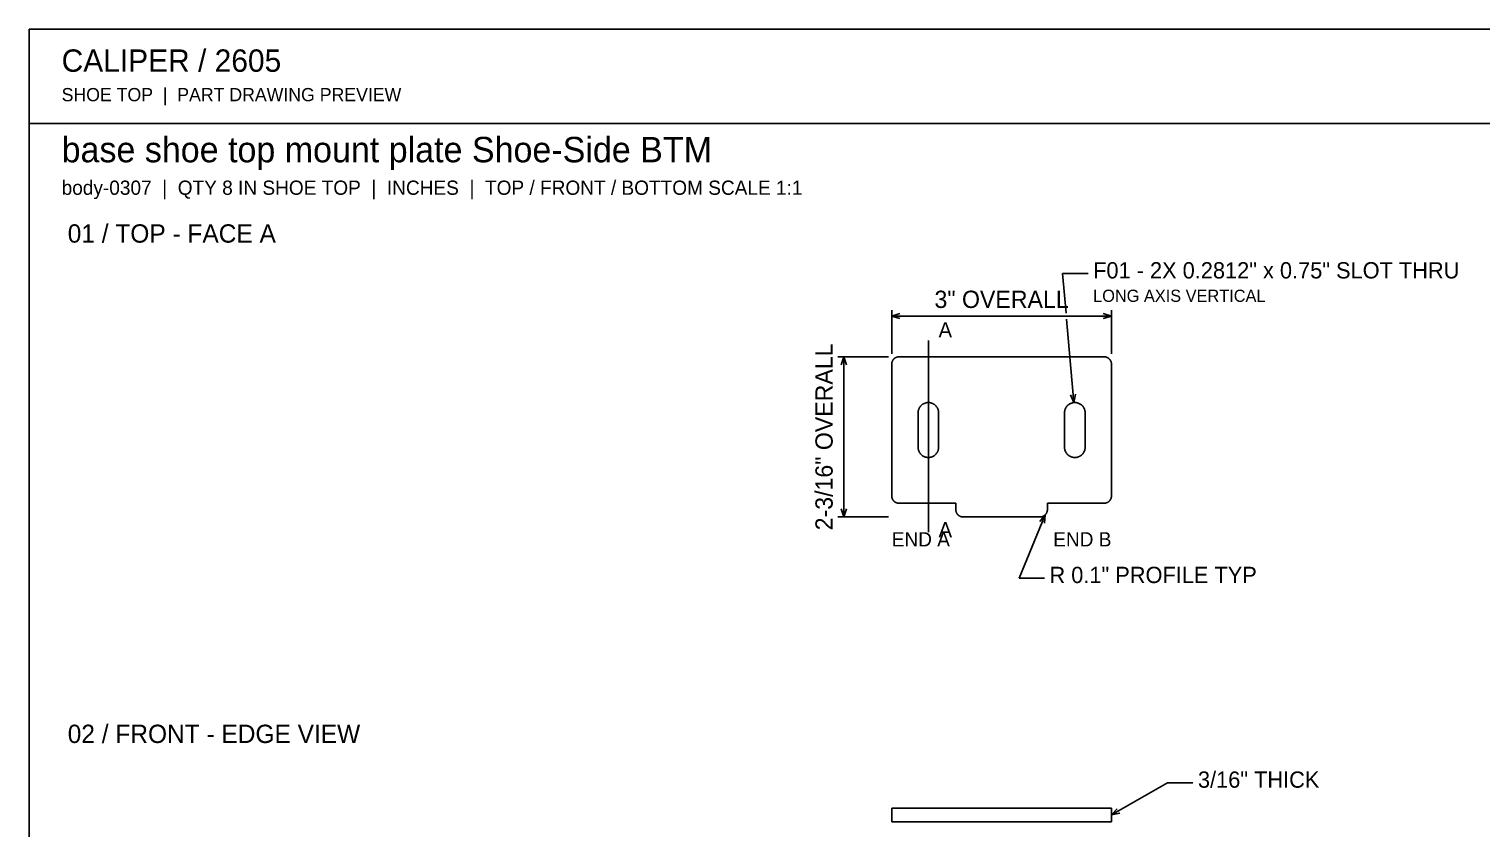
# Model space of a CAD drawing. Header units: inches. Extents: x 0.5 to 33.5, y 0.5 to 21.5.
# Drawn here: x 0.47 to 20.31, y 10.6 to 21.53 of the extents above; entities that cross this region are included whole.
import ezdxf
from ezdxf.enums import TextEntityAlignment as Align

# ---------------------------------------------------------------- set-up
doc = ezdxf.new("R2010")
doc.units = ezdxf.units.IN
doc.header["$MEASUREMENT"] = 0

msp = doc.modelspace()

# ---------------------------------------------------------------- linework, layer by layer
at = {"layer": 'ANNOTATION'}
for p, q in [((14.63, 17.649), (14.583, 18.191)), ((14.583, 18.191), (14.931, 18.191)), ((12.25, 17.094), (12.25, 17.691)), ((15.25, 17.094), (15.25, 17.691)), ((12.25, 17.608), (12.361, 17.642)), ((12.25, 17.608), (15.25, 17.608)), ((12.361, 17.573), (12.25, 17.608)), ((14.736, 16.426), (14.637, 17.566)), ((15.139, 17.642), (15.25, 17.608)), ((15.25, 17.608), (15.139, 17.573)), ((12.75, 17.274), (12.75, 14.656)), ((12.208, 17.052), (11.514, 17.052)), ((11.562, 16.941), (11.597, 17.052)), ((11.597, 17.052), (11.597, 14.865)), ((11.597, 17.052), (11.632, 16.941)), ((14.736, 16.426), (14.692, 16.534)), ((14.761, 16.54), (14.736, 16.426)), ((11.597, 14.865), (11.562, 14.976)), ((11.632, 14.976), (11.597, 14.865)), ((14.346, 14.894), (13.988, 14.031)), ((14.271, 14.805), (14.346, 14.894)), ((14.346, 14.894), (14.335, 14.778)), ((12.208, 14.865), (11.514, 14.865)), ((13.988, 14.031), (14.335, 14.031)), ((15.25, 10.795), (16.014, 11.236)), ((16.014, 11.236), (16.361, 11.236)), ((15.25, 10.795), (15.329, 10.881)), ((15.364, 10.821), (15.25, 10.795))]:
    msp.add_line(p, q, dxfattribs=at)
at = {"layer": 'OUTLINE'}
for p, q in [((0.472, 21.528), (33.528, 21.528)), ((0.472, 0.472), (0.472, 21.528)), ((0.472, 20.236), (33.528, 20.236)), ((12.251, 16.964), (12.25, 16.962)), ((12.25, 16.962), (12.25, 16.959)), ((12.25, 16.959), (12.25, 16.957)), ((12.25, 16.957), (12.25, 16.955)), ((12.25, 16.955), (12.25, 16.952)), ((12.25, 16.952), (12.25, 15.152)), ((12.252, 16.972), (12.251, 16.969)), ((12.251, 16.969), (12.251, 16.967)), ((12.251, 16.967), (12.251, 16.964)), ((12.253, 16.976), (12.252, 16.974)), ((12.252, 16.974), (12.252, 16.972)), ((12.254, 16.979), (12.253, 16.976)), ((12.255, 16.983), (12.254, 16.981)), ((12.254, 16.981), (12.254, 16.979)), ((12.256, 16.986), (12.255, 16.983)), ((12.257, 16.988), (12.256, 16.986)), ((12.258, 16.99), (12.257, 16.988)), ((12.259, 16.993), (12.258, 16.99)), ((12.26, 16.995), (12.259, 16.993)), ((12.261, 16.997), (12.26, 16.995)), ((12.262, 16.999), (12.261, 16.997)), ((12.263, 17.001), (12.262, 16.999)), ((12.264, 17.003), (12.263, 17.001)), ((12.266, 17.006), (12.264, 17.003)), ((12.267, 17.008), (12.266, 17.006)), ((12.268, 17.01), (12.267, 17.008)), ((12.27, 17.012), (12.268, 17.01)), ((12.271, 17.014), (12.27, 17.012)), ((12.273, 17.016), (12.271, 17.014)), ((12.274, 17.017), (12.273, 17.016)), ((12.276, 17.019), (12.274, 17.017)), ((12.278, 17.021), (12.276, 17.019)), ((12.279, 17.023), (12.278, 17.021)), ((12.281, 17.025), (12.279, 17.023)), ((12.283, 17.026), (12.281, 17.025)), ((12.285, 17.028), (12.283, 17.026)), ((12.287, 17.029), (12.285, 17.028)), ((12.288, 17.031), (12.287, 17.029)), ((12.29, 17.032), (12.288, 17.031)), ((12.292, 17.034), (12.29, 17.032)), ((12.294, 17.035), (12.292, 17.034)), ((12.297, 17.037), (12.294, 17.035)), ((12.299, 17.038), (12.297, 17.037)), ((12.301, 17.039), (12.299, 17.038)), ((12.303, 17.04), (12.301, 17.039)), ((12.305, 17.041), (12.303, 17.04)), ((12.307, 17.042), (12.305, 17.041)), ((12.309, 17.044), (12.307, 17.042)), ((12.312, 17.044), (12.309, 17.044)), ((12.314, 17.045), (12.312, 17.044)), ((12.316, 17.046), (12.314, 17.045)), ((12.319, 17.047), (12.316, 17.046)), ((12.321, 17.048), (12.319, 17.047)), ((12.323, 17.048), (12.321, 17.048)), ((12.326, 17.049), (12.323, 17.048)), ((12.328, 17.05), (12.326, 17.049)), ((12.33, 17.05), (12.328, 17.05)), ((12.333, 17.051), (12.33, 17.05)), ((12.335, 17.051), (12.333, 17.051)), ((12.338, 17.051), (12.335, 17.051)), ((12.34, 17.052), (12.338, 17.051)), ((12.343, 17.052), (12.34, 17.052)), ((12.345, 17.052), (12.343, 17.052)), ((12.348, 17.052), (12.345, 17.052)), ((12.35, 17.052), (12.348, 17.052)), ((15.15, 17.052), (12.35, 17.052)), ((15.152, 17.052), (15.15, 17.052)), ((15.155, 17.052), (15.152, 17.052)), ((15.157, 17.052), (15.155, 17.052)), ((15.16, 17.052), (15.157, 17.052)), ((15.162, 17.051), (15.16, 17.052)), ((15.165, 17.051), (15.162, 17.051)), ((15.167, 17.051), (15.165, 17.051)), ((15.17, 17.05), (15.167, 17.051)), ((15.172, 17.05), (15.17, 17.05)), ((15.174, 17.049), (15.172, 17.05)), ((15.177, 17.048), (15.174, 17.049)), ((15.179, 17.048), (15.177, 17.048)), ((15.181, 17.047), (15.179, 17.048)), ((15.184, 17.046), (15.181, 17.047)), ((15.186, 17.045), (15.184, 17.046)), ((15.188, 17.044), (15.186, 17.045)), ((15.191, 17.044), (15.188, 17.044)), ((15.193, 17.042), (15.191, 17.044)), ((15.195, 17.041), (15.193, 17.042)), ((15.197, 17.04), (15.195, 17.041)), ((15.199, 17.039), (15.197, 17.04)), ((15.201, 17.038), (15.199, 17.039)), ((15.203, 17.037), (15.201, 17.038)), ((15.206, 17.035), (15.203, 17.037)), ((15.208, 17.034), (15.206, 17.035)), ((15.21, 17.032), (15.208, 17.034)), ((15.212, 17.031), (15.21, 17.032)), ((15.213, 17.029), (15.212, 17.031)), ((15.215, 17.028), (15.213, 17.029)), ((15.217, 17.026), (15.215, 17.028)), ((15.219, 17.025), (15.217, 17.026)), ((15.221, 17.023), (15.219, 17.025)), ((15.222, 17.021), (15.221, 17.023)), ((15.224, 17.019), (15.222, 17.021)), ((15.226, 17.017), (15.224, 17.019)), ((15.227, 17.016), (15.226, 17.017)), ((15.229, 17.014), (15.227, 17.016)), ((15.23, 17.012), (15.229, 17.014)), ((15.232, 17.01), (15.23, 17.012)), ((15.233, 17.008), (15.232, 17.01)), ((15.234, 17.006), (15.233, 17.008)), ((15.236, 17.003), (15.234, 17.006)), ((15.237, 17.001), (15.236, 17.003)), ((15.238, 16.999), (15.237, 17.001)), ((15.239, 16.997), (15.238, 16.999)), ((15.24, 16.995), (15.239, 16.997)), ((15.241, 16.993), (15.24, 16.995)), ((15.242, 16.99), (15.241, 16.993)), ((15.243, 16.988), (15.242, 16.99)), ((15.244, 16.986), (15.243, 16.988)), ((15.245, 16.983), (15.244, 16.986)), ((15.246, 16.981), (15.245, 16.983)), ((15.246, 16.979), (15.246, 16.981)), ((15.247, 16.976), (15.246, 16.979)), ((15.248, 16.974), (15.247, 16.976)), ((15.248, 16.972), (15.248, 16.974)), ((15.249, 16.969), (15.248, 16.972)), ((15.249, 16.967), (15.249, 16.969)), ((15.249, 16.964), (15.249, 16.967)), ((15.25, 16.962), (15.249, 16.964)), ((15.25, 16.959), (15.25, 16.962)), ((15.25, 16.957), (15.25, 16.959)), ((15.25, 16.955), (15.25, 16.957)), ((15.25, 16.952), (15.25, 16.955)), ((15.25, 15.152), (15.25, 16.952)), ((12.609, 16.286), (12.61, 16.293)), ((12.609, 15.818), (12.609, 16.286)), ((12.61, 16.3), (12.611, 16.307)), ((12.61, 16.293), (12.61, 16.3)), ((12.611, 16.307), (12.612, 16.314)), ((12.612, 16.314), (12.614, 16.321)), ((12.614, 16.321), (12.615, 16.327)), ((12.615, 16.327), (12.618, 16.334)), ((12.618, 16.334), (12.62, 16.34)), ((12.62, 16.34), (12.623, 16.347)), ((12.623, 16.347), (12.626, 16.353)), ((12.626, 16.353), (12.629, 16.359)), ((12.629, 16.359), (12.633, 16.365)), ((12.633, 16.365), (12.637, 16.37)), ((12.637, 16.37), (12.641, 16.376)), ((12.641, 16.376), (12.646, 16.381)), ((12.646, 16.381), (12.651, 16.386)), ((12.651, 16.386), (12.656, 16.391)), ((12.656, 16.391), (12.661, 16.395)), ((12.661, 16.395), (12.666, 16.399)), ((12.666, 16.399), (12.672, 16.403)), ((12.672, 16.403), (12.678, 16.407)), ((12.678, 16.407), (12.684, 16.41)), ((12.684, 16.41), (12.69, 16.414)), ((12.69, 16.414), (12.696, 16.416)), ((12.696, 16.416), (12.703, 16.419)), ((12.703, 16.419), (12.709, 16.421)), ((12.709, 16.421), (12.716, 16.423)), ((12.716, 16.423), (12.723, 16.424)), ((12.723, 16.424), (12.729, 16.426)), ((12.729, 16.426), (12.736, 16.426)), ((12.736, 16.426), (12.743, 16.427)), ((12.743, 16.427), (12.75, 16.427)), ((12.75, 16.427), (12.757, 16.427)), ((12.757, 16.427), (12.764, 16.426)), ((12.764, 16.426), (12.771, 16.426)), ((12.771, 16.426), (12.777, 16.424)), ((12.777, 16.424), (12.784, 16.423)), ((12.784, 16.423), (12.791, 16.421)), ((12.791, 16.421), (12.797, 16.419)), ((12.797, 16.419), (12.804, 16.416)), ((12.804, 16.416), (12.81, 16.414)), ((12.81, 16.414), (12.816, 16.41)), ((12.816, 16.41), (12.822, 16.407)), ((12.822, 16.407), (12.828, 16.403)), ((12.828, 16.403), (12.834, 16.399)), ((12.834, 16.399), (12.839, 16.395)), ((12.839, 16.395), (12.844, 16.391)), ((12.844, 16.391), (12.849, 16.386)), ((12.849, 16.386), (12.854, 16.381)), ((12.854, 16.381), (12.859, 16.376)), ((12.859, 16.376), (12.863, 16.37)), ((12.863, 16.37), (12.867, 16.365)), ((12.867, 16.365), (12.871, 16.359)), ((12.871, 16.359), (12.874, 16.353)), ((12.874, 16.353), (12.877, 16.347)), ((12.877, 16.347), (12.88, 16.34)), ((12.88, 16.34), (12.882, 16.334)), ((12.882, 16.334), (12.885, 16.327)), ((12.885, 16.327), (12.886, 16.321)), ((12.886, 16.321), (12.888, 16.314)), ((12.888, 16.314), (12.889, 16.307)), ((12.889, 16.307), (12.89, 16.3)), ((12.89, 16.3), (12.89, 16.293)), ((12.89, 16.293), (12.891, 16.286)), ((12.891, 16.286), (12.891, 15.818)), ((14.609, 16.286), (14.61, 16.293)), ((14.609, 15.818), (14.609, 16.286)), ((14.61, 16.3), (14.611, 16.307)), ((14.61, 16.293), (14.61, 16.3)), ((14.611, 16.307), (14.612, 16.314)), ((14.612, 16.314), (14.614, 16.321)), ((14.614, 16.321), (14.615, 16.327)), ((14.615, 16.327), (14.618, 16.334)), ((14.618, 16.334), (14.62, 16.34)), ((14.62, 16.34), (14.623, 16.347)), ((14.623, 16.347), (14.626, 16.353)), ((14.626, 16.353), (14.629, 16.359)), ((14.629, 16.359), (14.633, 16.365)), ((14.633, 16.365), (14.637, 16.37)), ((14.637, 16.37), (14.641, 16.376)), ((14.641, 16.376), (14.646, 16.381)), ((14.646, 16.381), (14.651, 16.386)), ((14.651, 16.386), (14.656, 16.391)), ((14.656, 16.391), (14.661, 16.395)), ((14.661, 16.395), (14.666, 16.399)), ((14.666, 16.399), (14.672, 16.403)), ((14.672, 16.403), (14.678, 16.407)), ((14.678, 16.407), (14.684, 16.41)), ((14.684, 16.41), (14.69, 16.414)), ((14.69, 16.414), (14.696, 16.416)), ((14.696, 16.416), (14.703, 16.419)), ((14.703, 16.419), (14.709, 16.421)), ((14.709, 16.421), (14.716, 16.423)), ((14.716, 16.423), (14.723, 16.424)), ((14.723, 16.424), (14.729, 16.426)), ((14.729, 16.426), (14.736, 16.426)), ((14.736, 16.426), (14.743, 16.427)), ((14.743, 16.427), (14.75, 16.427)), ((14.75, 16.427), (14.757, 16.427)), ((14.757, 16.427), (14.764, 16.426)), ((14.764, 16.426), (14.771, 16.426)), ((14.771, 16.426), (14.777, 16.424)), ((14.777, 16.424), (14.784, 16.423)), ((14.784, 16.423), (14.791, 16.421)), ((14.791, 16.421), (14.797, 16.419)), ((14.797, 16.419), (14.804, 16.416)), ((14.804, 16.416), (14.81, 16.414)), ((14.81, 16.414), (14.816, 16.41)), ((14.816, 16.41), (14.822, 16.407)), ((14.822, 16.407), (14.828, 16.403)), ((14.828, 16.403), (14.834, 16.399)), ((14.834, 16.399), (14.839, 16.395)), ((14.839, 16.395), (14.844, 16.391)), ((14.844, 16.391), (14.849, 16.386)), ((14.849, 16.386), (14.854, 16.381)), ((14.854, 16.381), (14.859, 16.376)), ((14.859, 16.376), (14.863, 16.37)), ((14.863, 16.37), (14.867, 16.365)), ((14.867, 16.365), (14.871, 16.359)), ((14.871, 16.359), (14.874, 16.353)), ((14.874, 16.353), (14.877, 16.347)), ((14.877, 16.347), (14.88, 16.34)), ((14.88, 16.34), (14.882, 16.334)), ((14.882, 16.334), (14.885, 16.327)), ((14.885, 16.327), (14.886, 16.321)), ((14.886, 16.321), (14.888, 16.314)), ((14.888, 16.314), (14.889, 16.307)), ((14.889, 16.307), (14.89, 16.3)), ((14.89, 16.3), (14.89, 16.293)), ((14.89, 16.293), (14.891, 16.286)), ((14.891, 16.286), (14.891, 15.818)), ((12.61, 15.811), (12.609, 15.818)), ((12.61, 15.804), (12.61, 15.811)), ((12.611, 15.797), (12.61, 15.804)), ((12.612, 15.79), (12.611, 15.797)), ((12.614, 15.784), (12.612, 15.79)), ((12.615, 15.777), (12.614, 15.784)), ((12.618, 15.77), (12.615, 15.777)), ((12.62, 15.764), (12.618, 15.77)), ((12.623, 15.758), (12.62, 15.764)), ((12.626, 15.751), (12.623, 15.758)), ((12.629, 15.745), (12.626, 15.751)), ((12.633, 15.74), (12.629, 15.745)), ((12.637, 15.734), (12.633, 15.74)), ((12.641, 15.728), (12.637, 15.734)), ((12.646, 15.723), (12.641, 15.728)), ((12.651, 15.718), (12.646, 15.723)), ((12.656, 15.714), (12.651, 15.718)), ((12.661, 15.709), (12.656, 15.714)), ((12.666, 15.705), (12.661, 15.709)), ((12.672, 15.701), (12.666, 15.705)), ((12.678, 15.697), (12.672, 15.701)), ((12.684, 15.694), (12.678, 15.697)), ((12.69, 15.691), (12.684, 15.694)), ((12.696, 15.688), (12.69, 15.691)), ((12.703, 15.685), (12.696, 15.688)), ((12.709, 15.683), (12.703, 15.685)), ((12.716, 15.681), (12.709, 15.683)), ((12.723, 15.68), (12.716, 15.681)), ((12.729, 15.679), (12.723, 15.68)), ((12.736, 15.678), (12.729, 15.679)), ((12.743, 15.677), (12.736, 15.678)), ((12.75, 15.677), (12.743, 15.677)), ((12.757, 15.677), (12.75, 15.677)), ((12.764, 15.678), (12.757, 15.677)), ((12.771, 15.679), (12.764, 15.678)), ((12.777, 15.68), (12.771, 15.679)), ((12.784, 15.681), (12.777, 15.68)), ((12.791, 15.683), (12.784, 15.681)), ((12.797, 15.685), (12.791, 15.683)), ((12.804, 15.688), (12.797, 15.685)), ((12.81, 15.691), (12.804, 15.688)), ((12.816, 15.694), (12.81, 15.691)), ((12.822, 15.697), (12.816, 15.694)), ((12.828, 15.701), (12.822, 15.697)), ((12.834, 15.705), (12.828, 15.701)), ((12.839, 15.709), (12.834, 15.705)), ((12.844, 15.714), (12.839, 15.709)), ((12.849, 15.718), (12.844, 15.714)), ((12.854, 15.723), (12.849, 15.718)), ((12.859, 15.728), (12.854, 15.723)), ((12.863, 15.734), (12.859, 15.728)), ((12.867, 15.74), (12.863, 15.734)), ((12.871, 15.745), (12.867, 15.74)), ((12.874, 15.751), (12.871, 15.745)), ((12.877, 15.758), (12.874, 15.751)), ((12.88, 15.764), (12.877, 15.758)), ((12.882, 15.77), (12.88, 15.764)), ((12.885, 15.777), (12.882, 15.77)), ((12.886, 15.784), (12.885, 15.777)), ((12.888, 15.79), (12.886, 15.784)), ((12.889, 15.797), (12.888, 15.79)), ((12.89, 15.804), (12.889, 15.797)), ((12.891, 15.818), (12.89, 15.811)), ((12.89, 15.811), (12.89, 15.804)), ((14.61, 15.811), (14.609, 15.818)), ((14.61, 15.804), (14.61, 15.811)), ((14.611, 15.797), (14.61, 15.804)), ((14.612, 15.79), (14.611, 15.797)), ((14.614, 15.784), (14.612, 15.79)), ((14.615, 15.777), (14.614, 15.784)), ((14.618, 15.77), (14.615, 15.777)), ((14.62, 15.764), (14.618, 15.77)), ((14.623, 15.758), (14.62, 15.764)), ((14.626, 15.751), (14.623, 15.758)), ((14.629, 15.745), (14.626, 15.751)), ((14.633, 15.74), (14.629, 15.745)), ((14.637, 15.734), (14.633, 15.74)), ((14.641, 15.728), (14.637, 15.734)), ((14.646, 15.723), (14.641, 15.728)), ((14.651, 15.718), (14.646, 15.723)), ((14.656, 15.714), (14.651, 15.718)), ((14.661, 15.709), (14.656, 15.714)), ((14.666, 15.705), (14.661, 15.709)), ((14.672, 15.701), (14.666, 15.705)), ((14.678, 15.697), (14.672, 15.701)), ((14.684, 15.694), (14.678, 15.697)), ((14.69, 15.691), (14.684, 15.694)), ((14.696, 15.688), (14.69, 15.691)), ((14.703, 15.685), (14.696, 15.688)), ((14.709, 15.683), (14.703, 15.685)), ((14.716, 15.681), (14.709, 15.683)), ((14.723, 15.68), (14.716, 15.681)), ((14.729, 15.679), (14.723, 15.68)), ((14.736, 15.678), (14.729, 15.679)), ((14.743, 15.677), (14.736, 15.678)), ((14.75, 15.677), (14.743, 15.677)), ((14.757, 15.677), (14.75, 15.677)), ((14.764, 15.678), (14.757, 15.677)), ((14.771, 15.679), (14.764, 15.678)), ((14.777, 15.68), (14.771, 15.679)), ((14.784, 15.681), (14.777, 15.68)), ((14.791, 15.683), (14.784, 15.681)), ((14.797, 15.685), (14.791, 15.683)), ((14.804, 15.688), (14.797, 15.685)), ((14.81, 15.691), (14.804, 15.688)), ((14.816, 15.694), (14.81, 15.691)), ((14.822, 15.697), (14.816, 15.694)), ((14.828, 15.701), (14.822, 15.697)), ((14.834, 15.705), (14.828, 15.701)), ((14.839, 15.709), (14.834, 15.705)), ((14.844, 15.714), (14.839, 15.709)), ((14.849, 15.718), (14.844, 15.714)), ((14.854, 15.723), (14.849, 15.718)), ((14.859, 15.728), (14.854, 15.723)), ((14.863, 15.734), (14.859, 15.728)), ((14.867, 15.74), (14.863, 15.734)), ((14.871, 15.745), (14.867, 15.74)), ((14.874, 15.751), (14.871, 15.745)), ((14.877, 15.758), (14.874, 15.751)), ((14.88, 15.764), (14.877, 15.758)), ((14.882, 15.77), (14.88, 15.764)), ((14.885, 15.777), (14.882, 15.77)), ((14.886, 15.784), (14.885, 15.777)), ((14.888, 15.79), (14.886, 15.784)), ((14.889, 15.797), (14.888, 15.79)), ((14.89, 15.804), (14.889, 15.797)), ((14.891, 15.818), (14.89, 15.811)), ((14.89, 15.811), (14.89, 15.804)), ((12.25, 15.152), (12.25, 15.15)), ((12.25, 15.15), (12.25, 15.147)), ((12.25, 15.147), (12.25, 15.145)), ((12.25, 15.145), (12.25, 15.142)), ((12.25, 15.142), (12.251, 15.14)), ((12.251, 15.14), (12.251, 15.137)), ((12.251, 15.137), (12.251, 15.135)), ((12.251, 15.135), (12.252, 15.133)), ((12.252, 15.133), (12.252, 15.13)), ((12.252, 15.13), (12.253, 15.128)), ((12.253, 15.128), (12.254, 15.125)), ((12.254, 15.125), (12.254, 15.123)), ((12.254, 15.123), (12.255, 15.121)), ((12.255, 15.121), (12.256, 15.118)), ((12.256, 15.118), (12.257, 15.116)), ((12.257, 15.116), (12.258, 15.114)), ((12.258, 15.114), (12.259, 15.112)), ((12.259, 15.112), (12.26, 15.109)), ((12.26, 15.109), (12.261, 15.107)), ((12.261, 15.107), (12.262, 15.105)), ((12.262, 15.105), (12.263, 15.103)), ((12.263, 15.103), (12.264, 15.101)), ((12.264, 15.101), (12.266, 15.099)), ((12.266, 15.099), (12.267, 15.097)), ((12.267, 15.097), (12.268, 15.095)), ((12.268, 15.095), (12.27, 15.093)), ((12.27, 15.093), (12.271, 15.091)), ((12.271, 15.091), (12.273, 15.089)), ((12.273, 15.089), (12.274, 15.087)), ((12.274, 15.087), (12.276, 15.085)), ((12.276, 15.085), (12.278, 15.083)), ((12.278, 15.083), (12.279, 15.081)), ((12.279, 15.081), (12.281, 15.08)), ((12.281, 15.08), (12.283, 15.078)), ((12.283, 15.078), (12.285, 15.076)), ((12.285, 15.076), (12.287, 15.075)), ((15.213, 15.075), (15.215, 15.076)), ((15.215, 15.076), (15.217, 15.078)), ((15.217, 15.078), (15.219, 15.08)), ((15.219, 15.08), (15.221, 15.081)), ((15.221, 15.081), (15.222, 15.083)), ((15.222, 15.083), (15.224, 15.085)), ((15.224, 15.085), (15.226, 15.087)), ((15.226, 15.087), (15.227, 15.089)), ((15.227, 15.089), (15.229, 15.091)), ((15.229, 15.091), (15.23, 15.093)), ((15.23, 15.093), (15.232, 15.095)), ((15.232, 15.095), (15.233, 15.097)), ((15.233, 15.097), (15.234, 15.099)), ((15.234, 15.099), (15.236, 15.101)), ((15.236, 15.101), (15.237, 15.103)), ((15.237, 15.103), (15.238, 15.105)), ((15.238, 15.105), (15.239, 15.107)), ((15.239, 15.107), (15.24, 15.109)), ((15.24, 15.109), (15.241, 15.112)), ((15.241, 15.112), (15.242, 15.114)), ((15.242, 15.114), (15.243, 15.116)), ((15.243, 15.116), (15.244, 15.118)), ((15.244, 15.118), (15.245, 15.121)), ((15.245, 15.121), (15.246, 15.123)), ((15.246, 15.125), (15.247, 15.128)), ((15.246, 15.123), (15.246, 15.125)), ((15.247, 15.128), (15.248, 15.13)), ((15.248, 15.133), (15.249, 15.135)), ((15.248, 15.13), (15.248, 15.133)), ((15.249, 15.14), (15.25, 15.142)), ((15.249, 15.137), (15.249, 15.14)), ((15.249, 15.135), (15.249, 15.137)), ((15.25, 15.15), (15.25, 15.152)), ((15.25, 15.147), (15.25, 15.15)), ((15.25, 15.145), (15.25, 15.147)), ((15.25, 15.142), (15.25, 15.145)), ((12.287, 15.075), (12.288, 15.073)), ((12.288, 15.073), (12.29, 15.072)), ((12.29, 15.072), (12.292, 15.07)), ((12.292, 15.07), (12.294, 15.069)), ((12.294, 15.069), (12.297, 15.068)), ((12.297, 15.068), (12.299, 15.066)), ((12.299, 15.066), (12.301, 15.065)), ((12.301, 15.065), (12.303, 15.064)), ((12.303, 15.064), (12.305, 15.063)), ((12.305, 15.063), (12.307, 15.062)), ((12.307, 15.062), (12.309, 15.061)), ((12.309, 15.061), (12.312, 15.06)), ((12.312, 15.06), (12.314, 15.059)), ((12.314, 15.059), (12.316, 15.058)), ((12.316, 15.058), (12.319, 15.057)), ((12.319, 15.057), (12.321, 15.056)), ((12.321, 15.056), (12.323, 15.056)), ((12.323, 15.056), (12.326, 15.055)), ((12.326, 15.055), (12.328, 15.055)), ((12.328, 15.055), (12.33, 15.054)), ((12.33, 15.054), (12.333, 15.054)), ((12.333, 15.054), (12.335, 15.053)), ((12.335, 15.053), (12.338, 15.053)), ((12.338, 15.053), (12.34, 15.053)), ((12.34, 15.053), (12.343, 15.052)), ((12.343, 15.052), (12.345, 15.052)), ((12.345, 15.052), (12.348, 15.052)), ((12.348, 15.052), (12.35, 15.052)), ((12.35, 15.052), (13.125, 15.052)), ((13.125, 15.052), (13.125, 14.965)), ((13.125, 14.965), (13.125, 14.962)), ((13.125, 14.962), (13.125, 14.96)), ((13.125, 14.96), (13.125, 14.957)), ((13.125, 14.957), (13.125, 14.955)), ((13.125, 14.955), (13.126, 14.952)), ((13.126, 14.952), (13.126, 14.95)), ((13.126, 14.95), (13.126, 14.947)), ((13.126, 14.947), (13.127, 14.945)), ((13.127, 14.945), (13.127, 14.943)), ((13.127, 14.943), (13.128, 14.94)), ((13.128, 14.94), (13.129, 14.938)), ((13.129, 14.938), (13.129, 14.936)), ((13.129, 14.936), (13.13, 14.933)), ((13.13, 14.933), (13.131, 14.931)), ((13.131, 14.931), (13.132, 14.929)), ((13.132, 14.929), (13.133, 14.926)), ((13.133, 14.926), (13.134, 14.924)), ((13.134, 14.924), (13.135, 14.922)), ((13.135, 14.922), (13.136, 14.92)), ((13.136, 14.92), (13.137, 14.917)), ((13.137, 14.917), (13.138, 14.915)), ((13.138, 14.915), (13.139, 14.913)), ((13.139, 14.913), (13.141, 14.911)), ((13.141, 14.911), (13.142, 14.909)), ((13.142, 14.909), (13.143, 14.907)), ((13.143, 14.907), (13.145, 14.905)), ((13.145, 14.905), (13.146, 14.903)), ((13.146, 14.903), (13.148, 14.901)), ((13.148, 14.901), (13.149, 14.899)), ((13.149, 14.899), (13.151, 14.897)), ((13.151, 14.897), (13.153, 14.896)), ((13.153, 14.896), (13.154, 14.894)), ((13.154, 14.894), (13.156, 14.892)), ((13.156, 14.892), (13.158, 14.89)), ((13.158, 14.89), (13.16, 14.889)), ((13.16, 14.889), (13.162, 14.887)), ((13.162, 14.887), (13.163, 14.886)), ((13.163, 14.886), (13.165, 14.884)), ((13.165, 14.884), (13.167, 14.883)), ((13.167, 14.883), (13.169, 14.881)), ((13.169, 14.881), (13.172, 14.88)), ((13.172, 14.88), (13.174, 14.879)), ((13.174, 14.879), (13.176, 14.878)), ((13.176, 14.878), (13.178, 14.876)), ((14.322, 14.876), (14.324, 14.878)), ((14.324, 14.878), (14.326, 14.879)), ((14.326, 14.879), (14.328, 14.88)), ((14.328, 14.88), (14.331, 14.881)), ((14.331, 14.881), (14.333, 14.883)), ((14.333, 14.883), (14.335, 14.884)), ((14.335, 14.884), (14.337, 14.886)), ((14.337, 14.886), (14.338, 14.887)), ((14.338, 14.887), (14.34, 14.889)), ((14.34, 14.889), (14.342, 14.89)), ((14.342, 14.89), (14.344, 14.892)), ((14.344, 14.892), (14.346, 14.894)), ((14.346, 14.894), (14.347, 14.896)), ((14.347, 14.896), (14.349, 14.897)), ((14.349, 14.897), (14.351, 14.899)), ((14.351, 14.899), (14.352, 14.901)), ((14.352, 14.901), (14.354, 14.903)), ((14.354, 14.903), (14.355, 14.905)), ((14.355, 14.905), (14.357, 14.907)), ((14.357, 14.907), (14.358, 14.909)), ((14.358, 14.909), (14.359, 14.911)), ((14.359, 14.911), (14.361, 14.913)), ((14.361, 14.913), (14.362, 14.915)), ((14.362, 14.915), (14.363, 14.917)), ((14.363, 14.917), (14.364, 14.92)), ((14.364, 14.92), (14.365, 14.922)), ((14.365, 14.922), (14.366, 14.924)), ((14.366, 14.924), (14.367, 14.926)), ((14.367, 14.926), (14.368, 14.929)), ((14.368, 14.929), (14.369, 14.931)), ((14.369, 14.931), (14.37, 14.933)), ((14.37, 14.933), (14.371, 14.936)), ((14.371, 14.938), (14.372, 14.94)), ((14.371, 14.936), (14.371, 14.938)), ((14.372, 14.94), (14.373, 14.943)), ((14.373, 14.945), (14.374, 14.947)), ((14.373, 14.943), (14.373, 14.945)), ((14.374, 14.952), (14.375, 14.955)), ((14.374, 14.95), (14.374, 14.952)), ((14.374, 14.947), (14.374, 14.95)), ((14.375, 14.965), (14.375, 15.052)), ((14.375, 15.052), (15.15, 15.052)), ((14.375, 14.962), (14.375, 14.965)), ((14.375, 14.96), (14.375, 14.962)), ((14.375, 14.957), (14.375, 14.96)), ((14.375, 14.955), (14.375, 14.957)), ((15.15, 15.052), (15.152, 15.052)), ((15.152, 15.052), (15.155, 15.052)), ((15.155, 15.052), (15.157, 15.052)), ((15.157, 15.052), (15.16, 15.053)), ((15.16, 15.053), (15.162, 15.053)), ((15.162, 15.053), (15.165, 15.053)), ((15.165, 15.053), (15.167, 15.054)), ((15.167, 15.054), (15.17, 15.054)), ((15.17, 15.054), (15.172, 15.055)), ((15.172, 15.055), (15.174, 15.055)), ((15.174, 15.055), (15.177, 15.056)), ((15.177, 15.056), (15.179, 15.056)), ((15.179, 15.056), (15.181, 15.057)), ((15.181, 15.057), (15.184, 15.058)), ((15.184, 15.058), (15.186, 15.059)), ((15.186, 15.059), (15.188, 15.06)), ((15.188, 15.06), (15.191, 15.061)), ((15.191, 15.061), (15.193, 15.062)), ((15.193, 15.062), (15.195, 15.063)), ((15.195, 15.063), (15.197, 15.064)), ((15.197, 15.064), (15.199, 15.065)), ((15.199, 15.065), (15.201, 15.066)), ((15.201, 15.066), (15.203, 15.068)), ((15.203, 15.068), (15.206, 15.069)), ((15.206, 15.069), (15.208, 15.07)), ((15.208, 15.07), (15.21, 15.072)), ((15.21, 15.072), (15.212, 15.073)), ((15.212, 15.073), (15.213, 15.075)), ((13.178, 14.876), (13.18, 14.875)), ((13.18, 14.875), (13.182, 14.874)), ((13.182, 14.874), (13.184, 14.873)), ((13.184, 14.873), (13.187, 14.872)), ((13.187, 14.872), (13.189, 14.871)), ((13.189, 14.871), (13.191, 14.87)), ((13.191, 14.87), (13.194, 14.87)), ((13.194, 14.87), (13.196, 14.869)), ((13.196, 14.869), (13.198, 14.868)), ((13.198, 14.868), (13.201, 14.868)), ((13.201, 14.868), (13.203, 14.867)), ((13.203, 14.867), (13.205, 14.867)), ((13.205, 14.867), (13.208, 14.866)), ((13.208, 14.866), (13.21, 14.866)), ((13.21, 14.866), (13.213, 14.865)), ((13.213, 14.865), (13.215, 14.865)), ((13.215, 14.865), (13.218, 14.865)), ((13.218, 14.865), (13.22, 14.865)), ((13.22, 14.865), (13.223, 14.865)), ((13.223, 14.865), (13.225, 14.865)), ((13.225, 14.865), (14.275, 14.865)), ((14.275, 14.865), (14.277, 14.865)), ((14.277, 14.865), (14.28, 14.865)), ((14.28, 14.865), (14.282, 14.865)), ((14.282, 14.865), (14.285, 14.865)), ((14.285, 14.865), (14.287, 14.865)), ((14.287, 14.865), (14.29, 14.866)), ((14.29, 14.866), (14.292, 14.866)), ((14.292, 14.866), (14.295, 14.867)), ((14.295, 14.867), (14.297, 14.867)), ((14.297, 14.867), (14.299, 14.868)), ((14.299, 14.868), (14.302, 14.868)), ((14.302, 14.868), (14.304, 14.869)), ((14.304, 14.869), (14.306, 14.87)), ((14.306, 14.87), (14.309, 14.87)), ((14.309, 14.87), (14.311, 14.871)), ((14.311, 14.871), (14.313, 14.872)), ((14.313, 14.872), (14.316, 14.873)), ((14.316, 14.873), (14.318, 14.874)), ((14.318, 14.874), (14.32, 14.875)), ((14.32, 14.875), (14.322, 14.876)), ((12.25, 10.889), (15.25, 10.889)), ((12.25, 10.701), (12.25, 10.889)), ((15.25, 10.889), (15.25, 10.701)), ((15.25, 10.701), (12.25, 10.701))]:
    msp.add_line(p, q, dxfattribs=at)

# ---------------------------------------------------------------- texts
at = {"layer": 'ANNOTATION'}
for s, height, p in [('CALIPER / 2605', 0.30556, (0.917, 20.944)), ('SHOE TOP  |  PART DRAWING PREVIEW', 0.18056, (0.917, 20.542)), ('base shoe top mount plate Shoe-Side BTM', 0.34722, (0.917, 19.708)), ('body-0307  |  QTY 8 IN SHOE TOP  |  INCHES  |  TOP / FRONT / BOTTOM SCALE 1:1', 0.19444, (0.917, 19.264)), ('01 / TOP - FACE A', 0.25, (1, 18.611)), ('F01 - 2X 0.2812" x 0.75" SLOT THRU', 0.22222, (15, 18.122)), ('LONG AXIS VERTICAL', 0.16667, (15, 17.802)), ('A', 0.208, (12.889, 17.316)), ('A', 0.208, (12.889, 14.587)), ('END A', 0.1944, (12.25, 14.462)), ('R 0.1" PROFILE TYP', 0.22222, (14.404, 13.962)), ('02 / FRONT - EDGE VIEW', 0.25, (1, 11.778)), ('3/16" THICK', 0.22222, (16.431, 11.167))]:
    msp.add_text(s, height=height, dxfattribs=at).set_placement(p)
msp.add_text('3" OVERALL', height=0.2361, dxfattribs=at).set_placement((13.75, 17.719), align=Align.CENTER)
msp.add_text('2-3/16" OVERALL', height=0.23611, rotation=90, dxfattribs=at).set_placement((11.444, 15.958), align=Align.CENTER)
msp.add_text('END B', height=0.1944, dxfattribs=at).set_placement((15.25, 14.462), align=Align.RIGHT)

doc.saveas('drawing.dxf')
